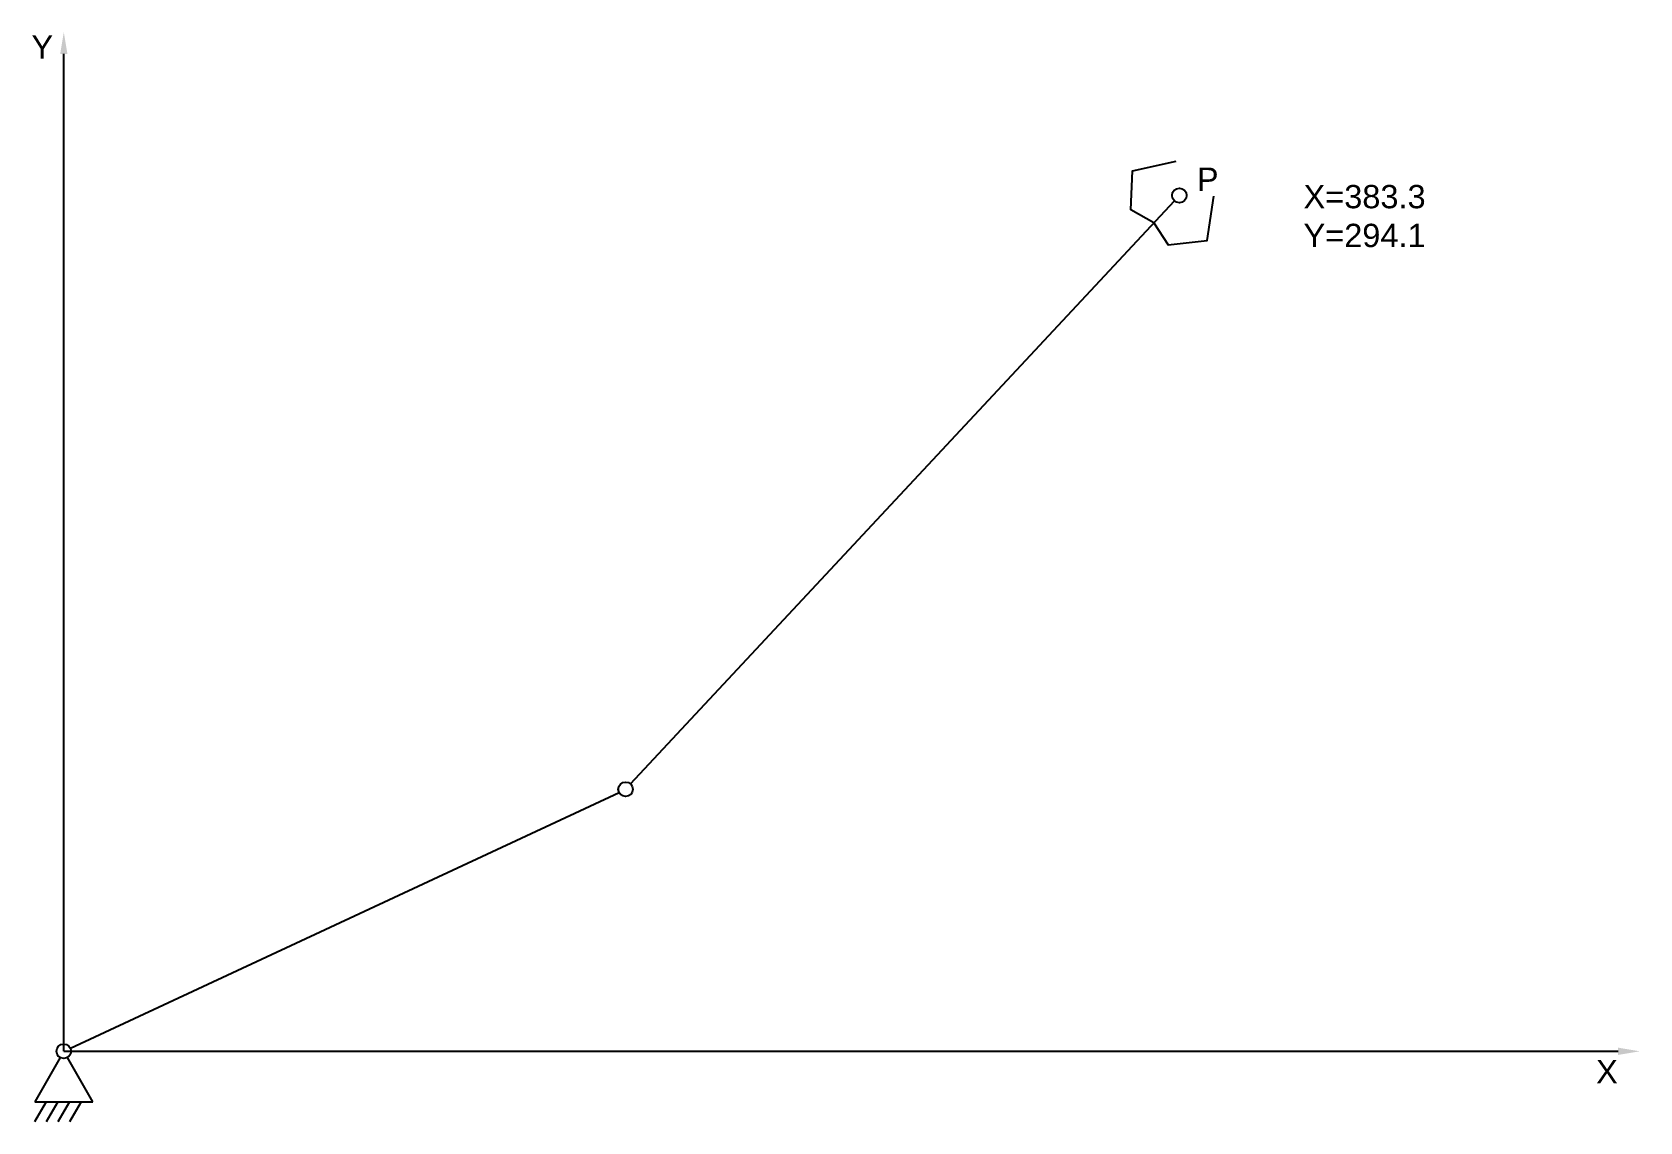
# Model space of a CAD drawing. Header units: millimetres. Extents: x 302 to 855, y 178 to 553.
import ezdxf

# ---------------------------------------------------------------- set-up
doc = ezdxf.new("R2010")
doc.units = ezdxf.units.MM
doc.styles.get("Standard").update_dxf_attribs({"font": 'arial.ttf'})

# ---------------------------------------------------------------- blocks, each defined once
blk = doc.blocks.new('1')
for p, q in [((-1.25, -2.17), (-10, -17.32)), ((10, -17.32), (1.25, -2.17)), ((-6.08, -17.32), (-10.08, -24.25)), ((-10, -17.32), (10, -17.32)), ((-2.08, -17.32), (-6.08, -24.25)), ((1.92, -17.32), (-2.08, -24.25)), ((5.92, -17.32), (1.92, -24.25))]:
    blk.add_line(p, q)
blk.add_circle((0, 0), 2.5)
blk = doc.blocks.new('2')
blk.add_line((2.5, 0), (210.5, 0))
for centre in [(0, 0), (213, 0)]:
    blk.add_circle(centre, 2.5)
blk = doc.blocks.new('3')
blk.add_line((2.5, 0), (276.5, 0))
for points in [[(266.09, 0), (263.97, 8.83), (274.23, 17.57), (286.91, 8.83)], [(266.09, 0), (263.97, -8.83), (274.23, -17.57), (286.91, -8.83)]]:
    blk.add_lwpolyline(points)
for centre in [(0, 0), (279, 0)]:
    blk.add_circle(centre, 2.5)

msp = doc.modelspace()

# ---------------------------------------------------------------- linework, layer by layer
for q in [(313.08, 545.23), (847.14, 202.56)]:
    msp.add_line((313.08, 202.56), q)
for points in [[(311.83, 545.23), (314.33, 545.23), (313.08, 552.73)], [(847.14, 203.81), (847.14, 201.31), (854.64, 202.56)]]:
    msp.add_solid(points)

# ---------------------------------------------------------------- block references
for name, p, rotation in [('3', (506.13, 292.58), 46.99999999999999), ('2', (313.08, 202.56), 25)]:
    msp.add_blockref(name, p, dxfattribs=dict(rotation=rotation))
msp.add_blockref('1', (313.08, 202.56))

# ---------------------------------------------------------------- texts
at = {"char_height": 8, "attachment_point": 1}
for s, heights, insert in [('Y', [5.23], (301.96, 551.63)), ('P', [8], (702.43, 506.18)), ('X=383.3\\PY=294.1', [28.1], (739.08, 500.22)), ('X', [8], (839.61, 199.53))]:
    msp.add_mtext_dynamic_manual_height_columns(s, width=8.1184, gutter_width=40, heights=heights, dxfattribs=dict(at, insert=insert))

doc.saveas('drawing.dxf')
